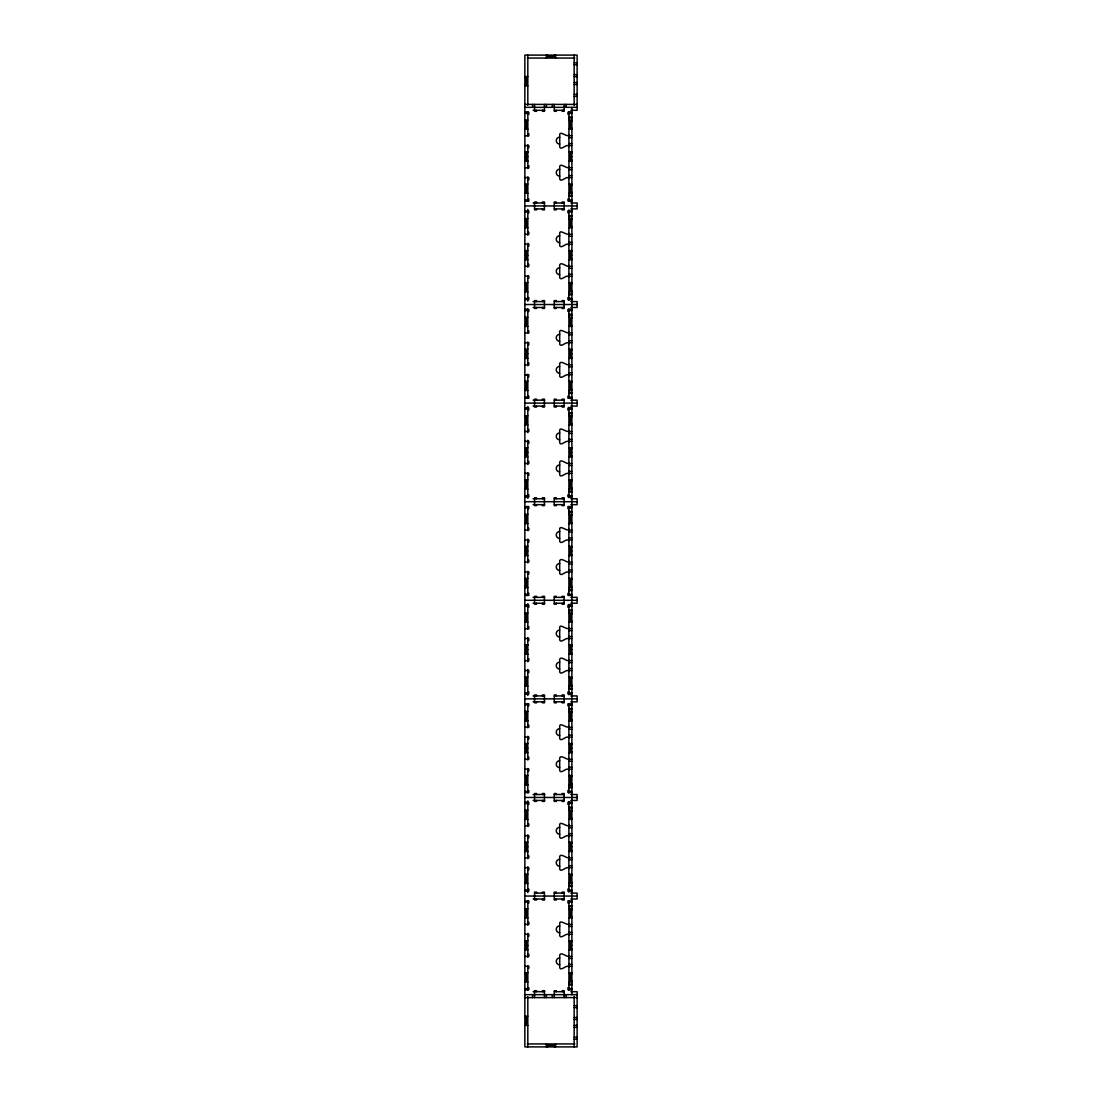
<?xml version="1.0" encoding="UTF-8"?>
<svg xmlns="http://www.w3.org/2000/svg" width="1102" height="1102" viewBox="0 0 1102 1102"><rect width="100%" height="100%" fill="white"/><g stroke="black" fill="none" stroke-linecap="round" stroke-linejoin="round"><path stroke-width="1.5" d="M568.921 134.733C568.343 138.287 560.202 130.683 559.72 134.224L559.72 147.048C561.042 151.043 567.447 142.626 568.921 146.552M568.921 166.76C568.412 170.328 560.766 162.545 559.72 166.25L559.72 179.075C561.028 183.084 567.461 174.653 568.921 178.579M568.894 233.362C568.48 236.723 560.284 229.354 559.692 232.756L559.692 245.622C561.014 249.617 567.42 241.214 568.894 245.126M568.894 265.389C568.48 268.833 561.193 260.954 559.692 264.838L559.692 277.649C561.001 281.657 567.42 273.227 568.894 277.153M568.894 331.95C568.673 335.242 560.202 327.886 559.692 331.399L559.692 344.21C561.014 348.204 567.42 339.802 568.894 343.714M568.894 363.977C568.687 367.324 561.207 359.651 559.692 363.426L559.692 376.237C561.001 380.245 567.42 371.829 568.894 375.741M568.894 430.538C568.191 433.954 560.381 426.502 559.692 429.932L559.692 442.797C561.014 446.792 567.42 438.389 568.894 442.301M568.894 462.565C568.233 466.05 561.111 458.115 559.692 462.013L559.692 474.824C561.001 478.833 567.42 470.416 568.894 474.328M568.894 529.125C568.632 532.473 560.298 525.034 559.692 528.574L559.692 541.385C561.014 545.38 567.42 536.977 568.894 540.889M568.894 561.152C568.632 564.555 561.262 556.799 559.692 560.601L559.692 573.412C561.001 577.42 567.42 569.004 568.894 572.916M568.894 627.658C568.37 631.239 560.45 623.594 559.692 627.121L559.692 639.973C561.014 643.981 567.42 635.565 568.894 639.477M568.894 659.685C568.412 663.308 561.193 655.304 559.692 659.189L559.692 672C561.001 676.008 567.42 667.592 568.894 671.504M568.894 726.301C568.591 729.607 560.257 722.306 559.692 725.708L559.692 738.56C561.014 742.569 567.42 734.152 568.894 738.064M568.894 758.328C568.604 761.675 561.193 754.057 559.692 757.777L559.692 770.587C561.001 774.596 567.42 766.179 568.894 770.091M568.894 824.833C568.563 828.346 560.436 820.783 559.692 824.296L559.692 837.162C561.014 841.157 567.42 832.74 568.894 836.652M568.894 856.86C568.604 860.414 561.193 852.535 559.692 856.364L559.692 869.175C561.001 873.183 567.42 864.767 568.894 868.679M568.921 923.49C568.536 926.754 560.408 919.44 559.72 922.884L559.72 935.75C561.042 939.744 567.447 931.328 568.921 935.24M568.921 955.517C568.563 958.85 561.097 951.109 559.72 954.952L559.72 967.776C561.028 971.771 567.461 963.355 568.921 967.267M527.266 58.062L574.845 58.062M574.156 62.828L577.117 62.828M574.156 64.798L577.117 64.798M574.156 74.647L577.117 74.647M524.855 76.644L527.817 76.603M574.156 76.63L577.117 76.63M524.855 77.774L526.343 77.774L526.343 84.675L524.855 84.675M574.156 82.54L577.117 82.54M574.156 84.51L577.117 84.51M524.855 85.804L527.817 85.846M574.156 94.373L577.117 94.373M574.156 96.342L577.117 96.342M524.855 104.401L577.117 104.401M524.855 107.349L577.145 107.349M533.161 110.31L544.732 110.31M554.306 110.31L564.155 110.31M570.85 110.31L577.145 110.31L577.117 55.1L524.855 55.1L524.855 1046.9L577.117 1046.9L577.145 991.69L570.85 991.69M524.883 112.28L528.836 112.28L528.836 114.264L527.844 114.264M571.883 112.28L567.943 112.28L567.943 114.264L568.921 114.264M524.883 112.39L527.844 112.39M568.921 112.39L571.883 112.39M524.883 113.368L527.844 113.368M568.921 113.313L571.883 113.368M568.921 117.032L571.883 117.032M568.921 117.969L571.883 117.969M524.883 120.008L527.844 120.049M568.921 120.008L571.883 120.049M524.883 121.165L526.37 121.165L526.37 128.066L524.883 128.066M571.883 121.165L570.409 121.165L570.409 128.066L571.883 128.066M524.883 129.237L527.844 129.196M568.921 129.196L571.883 129.237M527.844 133.741L528.836 133.741L528.836 135.711L524.883 135.698M568.921 135.698L571.883 135.698M568.921 137.681L571.883 137.681M568.921 143.591L571.883 143.591M524.883 145.574L528.836 145.574L528.836 147.544L527.844 147.544M568.921 145.56L571.883 145.56M524.883 153.192L526.37 153.192L526.37 160.093L524.883 160.093M571.883 153.192L570.409 153.192L570.409 160.093L571.883 160.093M524.883 156.649L527.844 156.649M570.409 156.649L571.883 156.649M524.883 161.223L527.844 161.223M568.921 161.223L571.883 161.223M524.883 161.264L527.844 161.264M568.921 161.264L571.883 161.264M527.844 165.768L528.836 165.768L528.836 167.738L524.883 167.738M568.921 167.724L571.883 167.724M568.921 169.708L571.883 169.708M568.921 175.617L571.883 175.617M524.883 177.587L528.836 177.587L528.836 179.571L527.844 179.571M568.921 177.587L571.883 177.587M524.883 184.089L527.844 184.048M568.921 184.089L571.883 184.048M524.883 185.219L526.37 185.219L526.37 192.12L524.883 192.12M571.883 185.219L570.409 185.219L570.409 192.12L571.883 192.12M524.883 193.291L527.844 193.249M568.921 193.249L571.883 193.291M568.921 195.329L571.883 195.329M568.921 196.252L571.883 196.252M527.844 199.049L528.836 199.049L528.836 201.019L524.883 201.019L527.844 200.908M568.921 199.049L567.943 199.049L567.943 201.019L571.883 201.019L568.921 200.908M524.883 199.917L527.844 199.917M568.921 199.917L571.883 199.972M533.161 202.988L544.732 202.988M554.306 202.988L564.155 202.988M570.85 202.988L577.145 202.988L577.117 208.898L570.822 208.898M524.855 205.936L577.145 205.936M534.553 208.898L544.416 208.898M554.278 208.898L564.128 208.898M524.855 210.978L528.808 210.868L528.808 212.838L527.817 212.838M571.855 210.868L567.916 210.868L567.916 212.838L568.894 212.838M524.855 211.97L527.817 211.97M568.894 211.901L571.855 211.97M568.894 215.62L571.855 215.62M568.894 216.557L571.855 216.557M524.855 218.595L527.817 218.637M568.894 218.637L571.855 218.595M524.855 219.753L526.343 219.753L526.343 226.654L524.855 226.654M571.855 219.753L570.381 219.753L570.381 226.654L571.855 226.654M524.855 227.825L527.817 227.783M568.894 227.783L571.855 227.825M527.817 232.315L528.808 232.315L528.808 234.285L524.855 234.299M568.894 234.299L571.855 234.299M568.894 236.269L571.855 236.269M568.894 242.178L571.855 242.178M524.855 244.148L528.808 244.148L528.808 246.118L527.817 246.118M568.894 244.148L571.855 244.148M524.855 250.664L527.817 250.622M568.894 250.664L571.855 250.622M524.855 251.779L526.343 251.779L526.343 258.681L524.855 258.681M571.855 251.779L570.381 251.779L570.381 258.681L571.855 258.681M524.855 255.237L527.817 255.237M570.381 255.237L571.855 255.237M524.855 259.81L527.817 259.852M568.894 259.852L571.855 259.81M527.817 264.342L528.808 264.342L528.808 266.312L524.855 266.312M568.894 266.312L571.855 266.312M568.894 268.296L571.855 268.296M568.894 274.205L571.855 274.205M524.855 276.175L528.808 276.175L528.808 278.145L527.817 278.145M568.894 276.175L571.855 276.175M524.855 282.677L527.817 282.635M568.894 282.677L571.855 282.635M524.855 283.806L526.343 283.806L526.343 290.708L524.855 290.708M571.855 283.806L570.381 283.806L570.381 290.708L571.855 290.708M524.855 291.837L527.817 291.878M568.894 291.837L571.855 291.878M568.894 293.917L571.855 293.917M568.894 294.84L571.855 294.84M527.817 297.623L528.808 297.623L528.808 299.592L524.855 299.496M568.894 297.623L567.916 297.623L567.916 299.592L571.855 299.592M524.855 298.504L527.817 298.504M533.134 301.576L544.705 301.576M554.278 301.576L564.141 301.576M570.822 301.576L577.117 301.576L577.117 307.486L570.822 307.486M524.855 304.524L577.117 304.524M533.12 307.486L544.705 307.486M554.278 307.486L564.128 307.486M524.855 309.455L528.808 309.455L528.808 311.425L527.817 311.425M571.855 309.455L567.916 309.455L567.916 311.425L568.894 311.425M524.855 309.566L527.817 309.566M568.894 309.566L571.855 309.566M524.855 310.557L527.817 310.557M568.894 310.488L571.855 310.557M568.894 314.208L571.855 314.208M568.894 315.144L571.855 315.144M524.855 317.183L527.817 317.224M568.894 317.183L571.855 317.224M524.855 318.354L526.343 318.354L526.343 325.255L524.855 325.255M571.855 318.354L570.381 318.354L570.381 325.255L571.855 325.255M524.855 326.412L527.817 326.371M568.894 326.371L571.855 326.412M527.817 330.903L528.808 330.903L528.808 332.873L524.855 332.887M568.894 332.887L571.855 332.887M568.894 334.856L571.855 334.856M568.894 340.766L571.855 340.766M524.855 342.736L528.808 342.736L528.808 344.706L527.817 344.706M568.894 342.736L571.855 342.736M524.855 349.251L527.817 349.21M568.894 349.21L571.855 349.251M524.855 350.367L526.343 350.367L526.343 357.268L524.855 357.268M571.855 350.367L570.381 350.367L570.381 357.268L571.855 357.268M524.855 353.825L527.817 353.825M570.381 353.825L571.855 353.825M524.855 358.439L527.817 358.398M568.894 358.439L571.855 358.398M527.817 362.93L528.808 362.93L528.808 364.9L524.855 364.9M568.894 364.9L571.855 364.9M568.894 366.883L571.855 366.883M568.894 372.793L571.855 372.793M527.817 374.763L524.855 374.763L528.808 374.763L528.808 376.732L527.817 376.732M568.894 374.763L571.855 374.763M524.855 381.278L527.817 381.237M568.894 381.278L571.855 381.237M524.855 382.394L526.343 382.394L526.343 389.295L524.855 389.295M571.855 382.394L570.381 382.394L570.381 389.295L571.855 389.295M524.855 390.425L527.817 390.466M568.894 390.466L571.855 390.425M568.894 392.505L571.855 392.505M568.894 393.428L571.855 393.428M527.817 396.21L528.808 396.21L528.808 398.18L524.855 398.18L527.817 398.084M568.894 396.21L567.916 396.21L567.916 398.18L571.855 398.18L568.894 398.084M524.855 397.092L527.817 397.092M568.894 397.092L571.855 397.147M533.134 400.164L544.705 400.164M554.278 400.164L564.141 400.164M570.822 400.164L577.117 400.164L577.117 406.073L570.822 406.073M524.855 403.112L577.117 403.112M533.12 406.073L544.705 406.073M554.278 406.073L564.128 406.073M527.817 408.153L524.855 408.153L528.808 408.043L528.808 410.013L527.817 410.013M568.894 408.153L571.855 408.153L567.916 408.043L567.916 410.013L568.894 410.013M524.855 409.145L527.817 409.145M568.894 409.145L571.855 409.09M568.894 412.795L571.855 412.795M568.894 413.732L571.855 413.732M524.855 415.771L527.817 415.812M568.894 415.771L571.855 415.812M524.855 416.942L526.343 416.942L526.343 423.843L524.855 423.843M571.855 416.942L570.381 416.942L570.381 423.843L571.855 423.843M524.855 424.959L527.817 425M568.894 424.959L571.855 425M527.817 429.491L528.808 429.491L528.808 431.461L524.855 431.474M568.894 431.474L571.855 431.474M568.894 433.444L571.855 433.444M568.894 439.354L571.855 439.354M524.855 441.323L528.808 441.323L528.808 443.293L527.817 443.293M568.894 441.323L571.855 441.323M524.855 447.839L527.817 447.798M568.894 447.798L571.855 447.839M524.855 448.955L526.343 448.955L526.343 455.856L524.855 455.856M571.855 448.955L570.381 448.955L570.381 455.856L571.855 455.856M524.855 452.412L527.817 452.412M570.381 452.412L571.855 452.412M524.855 456.986L527.817 457.027M568.894 456.986L571.855 457.027M527.817 461.518L528.808 461.518L528.808 463.487L524.855 463.487M568.894 463.501L571.855 463.501M568.894 465.471L571.855 465.471M568.894 471.38L571.855 471.38M524.855 473.35L528.808 473.35L528.808 475.32L527.817 475.32M568.894 473.35L571.855 473.35M524.855 479.866L527.817 479.825M568.894 479.866L571.855 479.825M524.855 480.982L526.343 480.982L526.343 487.883L524.855 487.883M571.855 480.982L570.381 480.982L570.381 487.883L571.855 487.883M524.855 489.054L527.817 489.012M568.894 489.012L571.855 489.054M568.894 491.093L571.855 491.093M568.894 492.015L571.855 492.015M527.817 494.798L528.808 494.798L528.808 496.768L524.855 496.768M568.894 494.798L567.916 494.798L567.916 496.768L571.855 496.768M524.855 495.68L527.817 495.68M568.894 495.68L571.855 495.735M524.855 496.671L527.817 496.671M568.894 496.671L571.855 496.671M533.134 498.751L544.705 498.751M554.278 498.751L564.141 498.751M570.822 498.751L577.117 498.751L577.117 504.661L570.822 504.661M524.855 501.699L577.117 501.699M533.12 504.661L544.705 504.661M554.278 504.661L564.128 504.661M524.855 506.631L528.808 506.631L528.808 508.601L527.817 508.601M571.855 506.631L567.916 506.631L567.916 508.601L568.894 508.601M568.894 507.678L571.855 507.678M524.855 507.733L527.817 507.733M568.894 507.733L571.855 507.733M568.894 511.397L571.855 511.397M568.894 512.32L571.855 512.32M524.855 514.4L527.817 514.358M568.894 514.4L571.855 514.358M524.855 515.529L526.343 515.529L526.343 522.431L524.855 522.431M571.855 515.529L570.381 515.529L570.381 522.431L571.855 522.431M524.855 523.588L527.817 523.546M568.894 523.588L571.855 523.546M527.817 528.078L528.808 528.078L528.808 530.048L524.855 530.062M568.894 530.062L571.855 530.062M568.894 532.032L571.855 532.032M568.894 537.941L571.855 537.941M524.855 539.911L528.808 539.911L528.808 541.881L527.817 541.881M568.894 539.911L571.855 539.911M524.855 546.427L527.817 546.385M568.894 546.385L571.855 546.427M524.855 547.556L526.343 547.556L526.343 554.444L524.855 554.444M571.855 547.556L570.381 547.556L570.381 554.444L571.855 554.444M524.855 551L527.817 551M570.381 551L571.855 551M524.855 555.573L527.817 555.615M568.894 555.615L571.855 555.573M527.817 560.105L528.808 560.105L528.808 562.075L524.855 562.075M568.894 562.089L571.855 562.089M568.894 564.059L571.855 564.059M568.894 569.968L571.855 569.968M524.855 571.938L528.808 571.938L528.808 573.908L527.817 573.908M568.894 571.938L571.855 571.938M524.855 578.454L527.817 578.412M568.894 578.412L571.855 578.454M524.855 579.569L526.343 579.569L526.343 586.471L524.855 586.471M571.855 579.569L570.381 579.569L570.381 586.471L571.855 586.471M524.855 587.642L527.817 587.6M568.894 587.6L571.855 587.642M568.894 589.68L571.855 589.68M568.894 590.603L571.855 590.603M527.817 593.386L528.808 593.386L528.808 595.356L524.855 595.356M568.894 593.386L567.916 593.386L567.916 595.356L571.855 595.356M524.855 594.267L527.817 594.267M568.894 594.322L571.855 594.267M533.134 597.339L544.705 597.339M554.278 597.339L564.141 597.339M570.822 597.339L577.117 597.339L577.117 603.249L570.822 603.249M524.855 600.287L577.117 600.301M533.12 603.249L544.705 603.249M554.278 603.249L564.128 603.249M524.855 605.218L528.808 605.218L528.808 607.188L527.817 607.188M571.855 605.218L567.916 605.218L567.916 607.188L568.894 607.188M524.855 605.329L527.817 605.329M568.894 605.329L571.855 605.329M524.855 606.32L527.817 606.32M568.894 606.265L571.855 606.32M568.894 609.985L571.855 609.985M568.894 610.907L571.855 610.907M524.855 612.987L527.817 612.946M568.894 612.946L571.855 612.987M524.855 614.117L526.343 614.117L526.343 621.018L524.855 621.018M571.855 614.117L570.381 614.117L570.381 621.018L571.855 621.018M524.855 622.134L527.817 622.175M568.894 622.175L571.855 622.134M527.817 626.666L528.808 626.666L528.808 628.636L524.855 628.65M568.894 628.65L571.855 628.65M568.894 630.62L571.855 630.62M568.894 636.529L571.855 636.529M524.855 638.499L528.808 638.499L528.808 640.469L527.817 640.469M568.894 638.499L571.855 638.499M524.855 646.144L526.343 646.144L526.343 653.045L524.855 653.045M571.855 646.144L570.381 646.144L570.381 653.045L571.855 653.045M524.855 649.588L527.817 649.588M570.381 649.588L571.855 649.588M527.817 658.693L528.808 658.693L528.808 660.663L524.855 660.663M568.894 660.677L571.855 660.677M568.894 662.646L571.855 662.646M568.894 668.556L571.855 668.556M524.855 670.526L528.808 670.526L528.808 672.495L527.817 672.495M568.894 670.526L571.855 670.526M524.855 677.041L527.817 677M568.894 677.041L571.855 677M524.855 678.157L526.343 678.157L526.343 685.058L524.855 685.058M571.855 678.157L570.381 678.157L570.381 685.058L571.855 685.058M524.855 686.188L527.817 686.229M568.894 686.188L571.855 686.229M568.894 688.268L571.855 688.268M568.894 689.205L571.855 689.205M527.817 691.973L528.808 691.973L528.808 693.943L524.855 693.943L527.817 693.847M568.894 691.973L567.916 691.973L567.916 693.943L571.855 693.943L568.894 693.847M524.855 692.855L527.817 692.855M568.894 692.91L571.855 692.855M533.134 695.927L544.705 695.927M554.278 695.927L564.141 695.927M570.822 695.927L577.117 695.927L577.117 701.836L570.822 701.836M524.855 698.875L577.117 698.888M533.12 701.836L544.705 701.836M554.278 701.836L564.128 701.836M524.855 703.916L528.808 703.806L528.808 705.776L527.817 705.776M571.855 703.806L567.916 703.806L567.916 705.776L568.894 705.776M568.894 704.853L571.855 704.853M524.855 704.908L527.817 704.908M568.894 704.908L571.855 704.908M568.894 708.572L571.855 708.572M568.894 709.495L571.855 709.495M524.855 711.534L527.817 711.534M568.894 711.534L571.855 711.534M524.855 711.575L527.817 711.575M568.894 711.575L571.855 711.575M524.855 712.705L526.343 712.705L526.343 719.606L524.855 719.606M571.855 712.705L570.381 712.705L570.381 719.606L571.855 719.606M527.817 725.254L528.808 725.254L528.808 727.224L524.855 727.237M568.894 727.237L571.855 727.237M568.894 729.207L571.855 729.207M568.894 735.117L571.855 735.117M524.855 737.086L528.808 737.086L528.808 739.056L527.817 739.056M568.894 737.1L571.855 737.1M524.855 743.602L527.817 743.561M568.894 743.561L571.855 743.602M524.855 744.732L526.343 744.732L526.343 751.633L524.855 751.633M571.855 744.732L570.381 744.732L570.381 751.633L571.855 751.633M524.855 748.175L527.817 748.175M570.381 748.175L571.855 748.175M524.855 752.79L527.817 752.749M568.894 752.749L571.855 752.79M527.817 757.281L528.808 757.281L528.808 759.25L524.855 759.264M568.894 759.264L571.855 759.264M568.894 761.234L571.855 761.234M568.894 767.144L571.855 767.144M524.855 769.113L528.808 769.113L528.808 771.083L527.817 771.083M568.894 769.113L571.855 769.113M524.855 775.588L527.817 775.588M568.894 775.588L571.855 775.588M524.855 775.629L527.817 775.629M568.894 775.629L571.855 775.629M524.855 776.745L526.343 776.745L526.343 783.646L524.855 783.646M571.855 776.745L570.381 776.745L570.381 783.646L571.855 783.646M568.894 786.856L571.855 786.856M568.894 787.792L571.855 787.792M527.817 790.561L528.808 790.561L528.808 792.531L524.855 792.434M568.894 790.561L567.916 790.561L567.916 792.531L571.855 792.531M524.855 791.443L527.817 791.443M568.894 791.443L571.855 791.443M568.894 791.511L571.855 791.511M533.134 794.514L544.705 794.514M554.278 794.514L564.141 794.514M570.822 794.514L577.117 794.514L577.117 800.424L570.822 800.424M524.855 797.462L577.117 797.476M533.12 800.424L544.705 800.424M554.278 800.424L564.128 800.424M524.855 802.394L528.808 802.394L528.808 804.364L527.817 804.364M571.855 802.394L567.916 802.394L567.916 804.364L568.894 804.364M524.855 802.504L527.817 802.504M568.894 802.504L571.855 802.504M524.855 803.496L527.817 803.496M568.894 803.496L571.855 803.441M568.894 807.16L571.855 807.16M568.894 808.083L571.855 808.083M524.855 810.163L527.817 810.122M568.894 810.163L571.855 810.122M524.855 811.292L526.343 811.292L526.343 818.194L524.855 818.194M571.855 811.292L570.381 811.292L570.381 818.194L571.855 818.194M524.855 819.323L527.817 819.365M568.894 819.323L571.855 819.365M527.817 823.841L528.808 823.841L528.808 825.811L524.855 825.825M568.894 825.825L571.855 825.825M568.894 827.795L571.855 827.795M568.894 833.704L571.855 833.704M524.855 835.674L528.808 835.674L528.808 837.644L527.817 837.644M568.894 835.688L571.855 835.688M524.855 842.19L527.817 842.148M568.894 842.148L571.855 842.19M524.855 843.319L526.343 843.319L526.343 850.221L524.855 850.221M571.855 843.319L570.381 843.319L570.381 850.221L571.855 850.221M524.855 846.763L527.817 846.763M570.381 846.763L571.855 846.763M524.855 851.336L527.817 851.336M568.894 851.336L571.855 851.336M524.855 851.378L527.817 851.378M568.894 851.378L571.855 851.378M527.817 855.868L528.808 855.868L528.808 857.838L524.855 857.838M568.894 857.852L571.855 857.852M568.894 859.822L571.855 859.822M568.894 865.731L571.855 865.731M524.855 867.701L528.808 867.701L528.808 869.671L527.817 869.671M568.894 867.701L571.855 867.701M524.855 874.175L527.817 874.217M568.894 874.175L571.855 874.217M524.855 875.346L526.343 875.346L526.343 882.247L524.855 882.247M571.855 875.346L570.381 875.346L570.381 882.247L571.855 882.247M524.855 883.405L527.817 883.363M568.894 883.405L571.855 883.363M568.894 885.443L571.855 885.443M568.894 886.38L571.855 886.38M527.817 889.149L528.808 889.149L528.808 891.119L524.855 891.119L527.817 891.022M568.894 889.149L567.916 889.149L567.916 891.119L571.855 891.119L568.894 891.022M524.855 890.03L527.817 890.03M568.894 890.03L571.855 890.099M534.566 893.102L544.416 893.102M554.278 893.102L564.141 893.102M570.822 893.102L577.117 893.102L577.145 899.012L570.85 899.012M524.855 896.05L577.145 896.064M533.161 899.012L544.732 899.012M554.306 899.012L564.155 899.012M524.883 901.092L528.836 900.981L528.836 902.951L527.844 902.951M571.883 900.981L567.943 900.981L567.943 902.951L568.921 902.951M524.883 902.083L527.844 902.083M568.921 902.028L571.883 902.083M568.921 905.748L571.883 905.748M568.921 906.671L571.883 906.671M524.883 908.709L527.844 908.751M568.921 908.751L571.883 908.709M524.883 909.88L526.37 909.88L526.37 916.781L524.883 916.781M571.883 909.88L570.409 909.88L570.409 916.781L571.883 916.781M524.883 917.952L527.844 917.911M568.921 917.911L571.883 917.952M527.844 922.429L528.836 922.429L528.836 924.413L524.883 924.413M568.921 924.413L571.883 924.413M568.921 926.383L571.883 926.383M568.921 932.292L571.883 932.292M524.883 934.262L528.836 934.262L528.836 936.232L527.844 936.232M568.921 934.276L571.883 934.276M524.883 940.736L527.844 940.777M568.921 940.736L571.883 940.777M524.883 941.907L526.37 941.907L526.37 948.808L524.883 948.808M571.883 941.907L570.409 941.907L570.409 948.808L571.883 948.808M524.883 945.351L527.844 945.351M570.409 945.351L571.883 945.351M524.883 949.965L527.844 949.924M568.921 949.965L571.883 949.924M527.844 954.456L528.836 954.456L528.836 956.426L524.883 956.426M568.921 956.44L571.883 956.44M568.921 958.409L571.883 958.409M568.921 964.319L571.883 964.319M524.883 966.289L528.836 966.289L528.836 968.259L527.844 968.259M568.921 966.302L571.883 966.302M524.883 972.804L527.844 972.763M568.921 972.763L571.883 972.804M524.883 973.934L526.37 973.934L526.37 980.835L524.883 980.835M571.883 973.934L570.409 973.934L570.409 980.835L571.883 980.835M524.883 981.951L527.844 981.992M568.921 981.951L571.883 981.992M568.921 984.031L571.883 984.031M568.921 984.968L571.883 984.968M527.844 987.736L528.836 987.736L528.836 989.72L524.883 989.72M568.921 987.736L567.943 987.736L567.943 989.72L571.883 989.72M524.883 988.632L527.844 988.632M533.161 991.69L544.732 991.69M554.306 991.69L564.155 991.69M524.855 994.651L577.145 994.651M524.855 997.599L577.117 997.599M574.156 1005.658L577.117 1005.658M574.156 1007.627L577.117 1007.627M524.855 1016.196L527.817 1016.154M524.855 1017.325L526.343 1017.325L526.343 1024.226L524.855 1024.226M574.156 1017.49L577.117 1017.49M574.156 1019.46L577.117 1019.46M524.855 1025.356L527.817 1025.397M574.156 1025.37L577.117 1025.37M574.156 1027.353L577.117 1027.353M574.156 1037.202L577.117 1037.202M574.156 1039.172L577.117 1039.172M527.266 1043.938L574.845 1043.938M574.156 55.1L574.156 105.654M574.156 996.346L574.156 1046.9M571.883 107.362L571.883 994.638M568.921 111.839L568.921 201.074M568.894 209.862L568.894 300.226M568.894 309.015L568.894 398.442M568.894 407.23L568.894 497.594M568.894 506.383L568.894 595.617M568.894 604.406L568.894 694.77M568.894 703.558L568.894 792.985M568.894 801.774L568.894 892.138M568.921 900.926L568.921 990.161M566.097 104.401L566.097 107.349M566.097 994.651L566.097 997.599M564.128 104.401L564.155 111.302L562.185 111.302L562.185 110.31M564.128 997.599L564.155 990.698L562.185 990.698L562.185 991.69M562.185 202.988L562.185 201.997L564.155 201.997L564.128 209.876L562.158 209.876L562.158 208.898M562.185 899.012L562.185 900.003L564.155 900.003L564.128 892.11L562.158 892.11L562.158 893.102M562.158 301.562L562.158 300.584L564.128 300.584L564.128 308.464L562.158 308.464L562.158 307.486M562.158 400.15L562.158 399.172L564.128 399.172L564.128 407.051L562.158 407.051L562.158 406.073M562.158 498.738L562.158 497.76L564.128 497.76L564.128 505.639L562.158 505.639L562.158 504.661M562.158 597.325L562.158 596.347L564.128 596.347L564.128 604.227L562.158 604.227L562.158 603.249M562.158 695.913L562.158 694.935L564.128 694.935L564.128 702.814L562.158 702.828L562.158 701.836M562.158 794.501L562.158 793.523L564.128 793.523L564.128 801.416L562.158 801.416L562.158 800.424M556.276 110.31L556.276 111.302L554.306 111.302L554.278 104.401M556.276 202.988L556.276 201.997L554.306 201.997L554.278 209.876L556.248 209.876L556.248 208.898M556.248 301.562L556.248 300.584L554.278 300.584L554.278 308.464L556.248 308.464L556.248 307.486M556.248 400.15L556.248 399.172L554.278 399.172L554.278 407.051L556.248 407.051L556.248 406.073M556.248 498.738L556.248 497.76L554.278 497.76L554.278 505.639L556.248 505.639L556.248 504.661M556.248 597.325L556.248 596.347L554.278 596.347L554.278 604.227L556.248 604.227L556.248 603.249M556.248 695.913L556.248 694.935L554.278 694.935L554.278 702.814L556.248 702.828L556.248 701.836M556.248 794.501L556.248 793.523L554.278 793.523L554.278 801.416L556.248 801.416L556.248 800.424M556.248 893.102L556.248 892.11L554.278 892.11L554.306 900.003L556.276 900.003L556.276 899.012M556.276 991.69L556.276 990.698L554.306 990.698L554.278 997.599M555.601 55.1L555.56 58.062M555.601 1043.938L555.56 1046.9M554.43 55.1L554.43 56.574L547.529 56.574L547.529 55.1M554.43 1046.9L554.43 1045.426L547.529 1045.426L547.529 1046.9M552.295 104.401L552.295 107.349M552.295 994.651L552.295 997.599M546.372 55.1L546.413 58.062M546.385 104.401L546.385 107.349M546.385 994.651L546.385 997.599M546.372 1043.938L546.413 1046.9M544.416 104.401L544.443 111.302L542.473 111.302L542.473 110.31M544.416 997.599L544.443 990.698L542.473 990.698L542.473 991.69M542.473 202.988L542.473 201.997L544.443 201.997L544.416 209.876L542.446 209.876L542.446 208.898M542.446 301.562L542.446 300.584L544.416 300.584L544.416 308.464L542.446 308.464L542.446 307.486M542.446 400.15L542.446 399.172L544.416 399.172L544.416 407.051L542.446 407.051L542.446 406.073M542.446 498.738L542.446 497.76L544.416 497.76L544.416 505.639L542.446 505.639L542.446 504.661M542.446 597.325L542.446 596.347L544.416 596.347L544.416 604.227L542.446 604.227L542.446 603.249M542.446 695.913L542.446 694.935L544.416 694.935L544.416 702.814L542.446 702.828L542.446 701.836M542.446 794.501L542.446 793.523L544.416 793.523L544.416 801.416L542.446 801.416L542.446 800.424M542.446 893.102L542.446 892.11L544.416 892.11L544.443 900.003L542.473 900.003L542.473 899.012M536.55 110.31L536.55 111.302L534.58 111.302L534.553 104.401M536.55 202.988L536.55 201.997L534.58 201.997L534.553 209.876L536.522 209.876L536.522 208.898M536.522 301.562L536.522 300.584L534.553 300.584L534.553 308.464L536.522 308.464L536.522 307.486M536.522 400.15L536.522 399.172L534.553 399.172L534.553 407.051L536.522 407.051L536.522 406.073M536.522 498.738L536.522 497.76L534.553 497.76L534.553 505.639L536.522 505.639L536.522 504.661M536.522 597.325L536.522 596.347L534.553 596.347L534.553 604.227L536.522 604.227L536.522 603.249M536.522 695.913L536.522 694.935L534.553 694.935L534.553 702.814L536.522 702.828L536.522 701.836M536.522 794.501L536.522 793.523L534.553 793.523L534.553 801.416L536.522 801.416L536.522 800.424M536.522 893.102L536.522 892.11L534.553 892.11L534.58 900.003L536.55 900.003L536.55 899.012M536.55 991.69L536.55 990.698L534.58 990.698L534.553 997.599M532.583 104.401L532.583 107.349M532.583 994.651L532.583 997.599M527.817 55.1L527.817 105.324M527.844 111.839L527.844 136.249M527.844 144.748L527.844 168.551M527.844 176.843L527.844 201.074M527.817 209.339L527.817 235.277M527.817 243.335L527.817 267.18M527.817 275.638L527.817 301.135M527.817 309.015L527.817 333.424M527.817 341.923L527.817 365.726M527.817 374.143L527.817 398.442M527.817 406.514L527.817 432.576M527.817 440.221L527.817 464.479M527.817 472.813L527.817 498.311M527.817 506.383L527.817 530.668M527.817 539.098L527.817 562.902M527.817 571.332L527.817 595.617M527.817 603.689L527.817 629.187M527.817 637.521L527.817 661.779M527.817 669.424L527.817 695.486M527.817 703.558L527.817 727.857M527.817 736.274L527.817 760.077M527.817 768.576L527.817 792.985M527.817 800.865L527.817 826.362M527.817 834.82L527.817 858.665M527.817 866.723L527.817 892.661M527.844 900.926L527.844 925.157M527.844 933.449L527.844 957.252M527.844 965.751L527.844 990.161M527.817 996.676L527.817 1046.9M559.692 274.687A3.444 3.444 0 0 1 556.248 271.244A3.444 3.444 0 0 1 559.692 267.786M559.692 242.66A3.444 3.444 0 0 1 556.248 239.217A3.444 3.444 0 0 1 559.692 235.759M559.692 373.275A3.444 3.444 0 0 1 556.248 369.831A3.444 3.444 0 0 1 559.692 366.374M559.692 341.262A3.444 3.444 0 0 1 556.248 337.804A3.444 3.444 0 0 1 559.692 334.361M559.692 471.863A3.444 3.444 0 0 1 556.248 468.419A3.444 3.444 0 0 1 559.692 464.961M559.692 439.85A3.444 3.444 0 0 1 556.248 436.392A3.444 3.444 0 0 1 559.692 432.948M559.692 570.464A3.444 3.444 0 0 1 556.248 567.007A3.444 3.444 0 0 1 559.692 563.563M559.692 538.437A3.444 3.444 0 0 1 556.248 534.98A3.444 3.444 0 0 1 559.692 531.536M559.692 669.052A3.444 3.444 0 0 1 556.248 665.594A3.444 3.444 0 0 1 559.692 662.15M559.692 637.025A3.444 3.444 0 0 1 556.248 633.567A3.444 3.444 0 0 1 559.692 630.124M559.692 767.639A3.444 3.444 0 0 1 556.248 764.182A3.444 3.444 0 0 1 559.692 760.738M559.692 735.613A3.444 3.444 0 0 1 556.248 732.155A3.444 3.444 0 0 1 559.692 728.711M559.692 866.227A3.444 3.444 0 0 1 556.248 862.77A3.444 3.444 0 0 1 559.692 859.326M559.692 834.2A3.444 3.444 0 0 1 556.248 830.743A3.444 3.444 0 0 1 559.692 827.299M559.72 964.815A3.444 3.444 0 0 1 556.276 961.357A3.444 3.444 0 0 1 559.72 957.913M559.72 932.788A3.444 3.444 0 0 1 556.276 929.33A3.444 3.444 0 0 1 559.72 925.887M559.72 144.086A3.444 3.444 0 0 1 556.276 140.643A3.444 3.444 0 0 1 559.72 137.185M559.72 176.113A3.444 3.444 0 0 1 556.276 172.67A3.444 3.444 0 0 1 559.72 169.212M527.844 152.035L524.883 152.035L527.844 152.076M571.883 152.035L568.921 152.035L571.883 152.076M571.855 298.504L568.894 298.504L571.855 298.559M527.817 644.973L524.855 644.973L527.817 645.014M571.855 644.973L568.894 644.973L571.855 645.014M527.817 654.161L524.855 654.161L527.817 654.202M571.855 654.161L568.894 654.161L571.855 654.202M527.817 720.722L524.855 720.722L527.817 720.763M571.855 720.722L568.894 720.722L571.855 720.763M527.817 784.776L524.855 784.776L527.817 784.817M571.855 784.776L568.894 784.776L571.855 784.817M571.883 988.632L568.921 988.632L571.883 988.687"/></g></svg>
